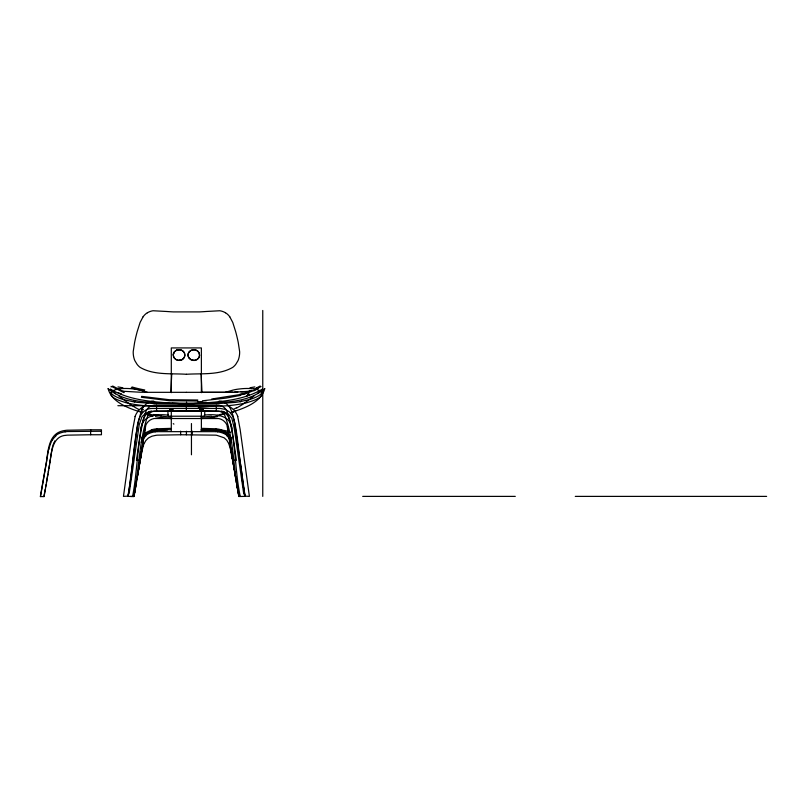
<?xml version="1.0" encoding="UTF-8"?>
<svg xmlns="http://www.w3.org/2000/svg" width="807" height="807" viewBox="0 0 807 807"><rect width="100%" height="100%" fill="white"/><g stroke="black" fill="none" stroke-linecap="round" stroke-linejoin="round"><path stroke-width="1.21" d="M49.741 463.036C51.688 452.707 52.021 436.052 66.113 435.296A36.073 34.176 0 0 1 67.405 435.155L90.636 434.751L90.646 429.798L67.062 430.222A41.076 40.915 0.4 0 0 65.66 430.373L65.165 430.444A25.693 25.602 1 0 0 62.139 431.049C49.045 434.267 48.228 449.691 46.574 460.565M130.472 496.507L134.053 496.507L141.78 451.426L143.817 444.143L145.865 440.501L148.438 437.979L151.968 436.204L156.114 435.296A36.073 34.136 0 0 1 157.395 435.155L180.627 434.761L180.637 431.14M118.811 389.014A27.902 27.902 0 0 0 115.351 389.791L114.332 390.124A17.371 17.371 0 0 0 111.88 391.193C106.917 397.659 121.262 401.059 125.942 402.703C141.275 406.415 157.173 406.466 172.849 406.496L200.005 406.496C215.681 406.466 231.579 406.415 246.912 402.703C251.673 401.018 265.826 397.72 260.974 391.193A17.371 17.371 0 0 0 258.522 390.124L257.504 389.791A27.902 27.902 0 0 0 254.044 389.014M170.862 392.323L171.73 373.893M262.356 392.323L260.51 394.441A21.829 21.829 0 0 1 258.069 396.045L257.1 396.58A39.836 39.836 0 0 1 249.635 399.505L239.74 401.715A102.277 102.277 0 0 1 235.533 402.37L217.89 403.631L186.437 403.904M132.59 496.386C137.997 468.524 136.938 439.018 145.734 411.832C147.247 407.293 151.887 404.64 156.558 405.215L186.336 405.225M204.635 414.405L204.635 414.405A18.43 18.43 0 0 0 204.716 411.015M204.625 414.526L204.534 415.212M135.142 416.594L132.721 429.395L123.451 496.386L127.799 496.134C133.69 467.929 132.741 438.09 141.558 410.521C143.464 405.407 148.105 401.23 153.723 401.049M133.76 496.386C139.218 470.037 138.754 442.085 147.52 416.452C148.801 412.659 152.705 410.662 156.558 411.167L186.336 411.167L186.336 403.097M149.356 411.762A15.141 15.141 0 0 0 143.616 418.621L143.424 419.004A10.541 10.541 0 0 0 143.152 419.69L140.993 428.376L136.464 460.283L139.863 460.283L140.943 457.508L145.331 426.58M204.544 415.131C214.773 413.789 230.56 414.879 231.871 428.376L236.39 460.283L232.991 460.283L231.912 457.508L227.524 426.58M139.863 460.283L145.865 425.027A11.308 11.308 0 0 1 154.076 418.51L218.768 418.551A11.308 11.308 0 0 1 226.949 425.037L232.991 460.283M51.174 453.968L50.508 458.255M136.544 431.957L128.192 496.386L133.922 496.456L134.769 491.725M141.205 453.584L140.801 456.227M51.255 453.413L51.86 449.812M140.801 454.906L141.326 451.476M141.326 452.798L140.801 456.076M136.706 431.967C137.019 422.243 140.267 408.12 152.705 408.433L220.16 408.433L225.355 409.401L229.571 412.024L232.91 416.351L234.615 422.707L245.066 496.134L249.403 496.386L240.133 429.395L237.712 416.594M141.205 453.463L141.326 452.687M140.65 457.186L140.045 461.019M140.509 456.823L140.045 459.687M141.366 452.465L141.467 451.92M140.65 457.024L140.045 460.807M50.357 459.213L50.054 461.12M46.725 460.736L40.481 496.577M50.205 461.291L44.062 496.577L40.35 496.577L48.642 449.176M141.427 452.031L141.538 451.476M139.732 461.604L139.137 465.256M139.893 461.967L138.522 470.229M49.439 464.862L48.834 468.514M139.893 461.755L139.137 466.315M138.522 468.907L138.824 467.082M48.218 472.166L48.521 470.34M138.522 469.926L138.824 468.121M47.906 473.991L46.443 482.374M137.583 474.385L137.896 472.559M137.583 475.696L138.209 472.055M136.857 478.571L137.261 476.201M136.857 479.893L137.261 477.522M137.583 475.333L138.209 471.722M45.616 487.105L46.029 484.745M141.639 449.539L141.85 448.379M136.02 483.312L136.444 480.942M141.639 450.871L142.173 448.157M136.867 479.388L137.261 477.139M136.02 484.624L136.444 482.263M45.192 489.476L43.931 496.577M135.193 488.043L135.606 485.673M141.639 450.77L142.082 448.47M134.345 492.774L134.769 490.404M136.07 483.887L136.474 481.638M135.193 489.355L135.606 486.994M135.273 488.396L135.667 486.137M134.456 492.895L134.87 490.646M52.011 449.035L52.586 446.553M142.405 445.797L142.577 445.121M140.993 428.376C142.294 414.909 158.091 413.709 168.33 415.212M52.869 445.535L53.262 444.304M143.475 443.598L143.253 444.183L143.585 443.305M53.716 443.104L53.948 442.549M127.799 496.134L129.312 492.492L139.197 424.845L141.901 416.876L145.452 413.426L149.991 411.338L186.417 410.985M54.462 441.459L54.745 440.925M264.736 388.692C261.135 402.602 243.28 408.675 230.832 412.488M141.639 437.808L145.996 432.572L152.13 429.627M141.639 439.139L145.996 433.914L152.13 430.968M262.709 389.277L259.864 391.667M143.071 316.808L140.075 322.487L137.18 331.687A184.026 184.026 0 0 0 135.576 338.062A158.596 158.596 0 0 0 134.618 342.461L133.246 351.378A18.4 18.4 0 0 0 133.226 353.143L133.256 353.708A24.402 24.402 0 0 0 133.74 357.198L134.174 358.833A15.444 15.444 0 0 0 134.94 360.82L137.079 364.34A15.948 15.948 0 0 0 140.196 367.427C154.026 375.406 171.084 373.248 186.417 374.277M257.413 393.493L259.188 392.172M258.462 387.885L261.054 386.553M254.084 395.914L242.968 404.236M173.091 409.169L172.274 409.573M173.091 410.642L172.274 411.045M203.243 409.189L202.426 409.593M203.243 410.662L202.769 410.914L223.257 411.429L228.522 414.253L231.891 418.46L234.191 428.013L243.543 492.492L245.066 496.134M242.261 404.69L236.693 408.039M147.388 312.773L147.025 312.995A11.853 11.853 0 0 0 145.633 314.014L145.28 314.327A16.675 16.675 0 0 0 143.071 316.808M258.099 388.096L256.505 389.024M256.848 387.774L260.237 385.988M256.596 387.925L255.769 388.389M253.953 390.386L255.153 389.761M149.547 412.044L151.524 411.217M252.652 391.022L244.017 394.391M252.026 390.316L243.583 393.574M202.426 411.066L186.437 410.985M201.125 373.893L202.002 392.323L225.395 392.323L232.799 390.144A46.342 46.342 0 0 1 239.669 388.954A58.75 58.75 0 0 1 254.064 388.863M264.736 388.681C244.864 405.356 216.599 401.593 192.439 403.682M240.567 395.39L226.152 398.083L202.557 400.786M240.204 394.532L211.737 399.001M225.032 413.91L217.194 415.444M249.988 387.743L254.891 386.906M262.366 389.115C245.721 399.072 225.546 401.351 206.34 402.784M145.563 434.166A17.24 16.776 6.1 0 1 152.12 430.999A25.178 24.371 1.9 0 1 155.146 430.353L155.65 430.282A41.076 40.905 0.3 0 1 157.052 430.111L167.543 429.818M65.165 431.876L65.66 431.806A40.007 38.484 0.7 0 1 67.052 431.553L101.45 431.231M155.156 431.876L155.65 431.806A40.007 38.454 0.6 0 1 157.042 431.563M211.384 416.18L201.054 417.249M204.01 416.21L168.845 416.21M157.052 428.789L170.58 428.366M157.052 430.212L167.009 429.818M157.052 431.654L215.802 431.654M249.958 391.193L240.95 391.829M248.828 391.304L249.948 391.224M245.146 391.577L232.85 392.192A248.586 248.586 0 0 1 225.405 392.313L186.447 392.323M237.863 392.02L234.565 392.162M200.57 403.076L186.467 403.228M197.826 401.008L169.258 400.716L141.346 397.276M197.786 400.01L169.319 399.727L141.578 396.368M186.528 411.167L216.296 411.167C219.797 410.793 223.569 412.226 224.951 415.686C234.575 441.318 232.951 469.987 239.104 496.386M186.528 405.225L216.296 405.215C220.694 404.731 225.234 406.95 226.828 411.227C236.31 438.433 234.232 468.494 240.264 496.386M167.543 429.717L170.58 429.697M186.437 374.277C201.77 373.248 218.828 375.406 232.658 367.417A15.948 15.948 0 0 0 235.775 364.34L237.914 360.82A15.444 15.444 0 0 0 238.69 358.833L239.114 357.198A24.402 24.402 0 0 0 239.598 353.708L239.629 353.143A18.4 18.4 0 0 0 239.608 351.378L238.236 342.461A158.596 158.596 0 0 0 237.278 338.062A184.026 184.026 0 0 0 235.674 331.687L232.779 322.487L229.783 316.808M200.903 430.02C210.647 430.888 221.38 428.184 230.58 432.34M180.627 434.761L215.459 435.155A36.073 34.136 0 0 1 216.75 435.296L224.134 437.787L226.797 440.259L228.795 443.598L231.074 451.426L238.801 496.507L244.662 496.386L240.94 466.537C237.661 447.966 237.742 428.426 231.296 410.521C229.39 405.407 224.76 401.23 219.131 401.049M186.427 403.228L172.365 403.086M112.647 386.008L122.906 391.244L140.025 392.212A248.586 248.586 0 0 0 147.469 392.323L186.417 392.323M117.872 405.699L207.419 405.699M169.591 408.685L173.071 408.685M199.783 408.685L203.263 408.685M169.591 410.158L173.071 410.158M199.783 410.158L203.263 410.158M90.646 429.798L101.45 429.798L101.45 434.751L90.636 434.751M133.478 495.145L134.053 495.145M238.801 495.145L239.376 495.145M362.696 496.386L515.28 496.386M575.27 496.386L766.63 496.386M186.417 403.904L154.964 403.631L137.321 402.37A102.277 102.277 0 0 1 133.115 401.715L123.219 399.526A39.836 39.836 0 0 1 115.754 396.59L114.786 396.045A21.829 21.829 0 0 1 112.344 394.441L110.509 392.323M202.275 428.366L215.802 428.789M202.275 429.697L205.846 429.728M205.311 429.818L206.38 429.728M180.425 403.682C156.265 401.593 127.99 405.356 108.118 388.681M206.38 429.828L206.915 429.738M206.915 429.838L207.439 429.748M207.439 429.849L207.974 429.758M208.408 429.859L210.587 429.818M208.842 429.869L209.709 429.889M210.143 429.909L211.02 429.838M211.454 429.949L212.877 429.909M211.807 429.96L213.593 429.949M213.593 430.05L214.601 430.02M213.946 430.07L215.802 430.121A41.076 40.905 -0.3 0 1 217.204 430.272L217.698 430.343A25.693 25.602 -1 0 1 220.725 430.958L226.858 433.914L231.226 439.139M166.595 402.794C147.358 401.321 127.264 399.162 110.498 389.125M214.904 430.141L215.802 430.212M171.79 417.249L160.896 416.099M111.094 386.361L111.164 386.987M217.698 431.876L217.204 431.806A40.007 38.454 -0.6 0 0 215.812 431.563M117.973 386.926L122.866 387.774M155.66 415.444L147.822 413.91M142.022 412.488C129.574 408.675 111.719 402.602 108.118 388.692M147.469 392.323L140.055 390.144A46.342 46.342 0 0 0 133.185 388.954A58.75 58.75 0 0 0 118.79 388.863M221.34 411.217L223.317 412.044M111.83 386.573L123.935 392.656M124.47 391.889L122.906 391.244M200.58 409.573L199.783 409.179M200.58 411.045L199.783 410.652M170.428 409.593L169.591 409.179M170.428 411.066L169.591 410.652M142.557 411.267L141.467 410.773M225.476 312.773L225.829 312.995A11.853 11.853 0 0 1 227.221 314.014L227.574 314.327A16.675 16.675 0 0 1 229.783 316.808M130.381 404.549L135.959 407.918A87.882 48.713 -0.7 0 0 138.875 409.492M113.797 392.273L115.431 393.493M118.7 395.864L129.786 404.166M112.99 391.667L110.145 389.287M231.226 437.808L226.858 432.572L220.725 429.627A25.693 25.602 -1 0 0 217.698 429.011L217.204 428.941A41.076 40.915 -0.4 0 0 215.802 428.779M229.269 443.305L229.602 444.183L229.38 443.598M231.871 428.376L229.702 419.69A10.541 10.541 0 0 0 229.43 419.004L229.259 418.621A15.141 15.141 0 0 0 223.499 411.762M230.691 448.157L231.216 450.871M230.772 448.47L231.216 450.77M231.004 448.379L231.216 449.539M237.187 486.137L237.591 488.396M237.994 490.646L238.398 492.895M245.106 496.386L241.606 476.634M238.085 490.404L238.509 492.774M236.39 481.638L236.784 483.887M238.933 496.456L237.248 486.994M236.421 480.942L236.834 483.312M237.248 485.673L237.672 488.043M235.987 479.388L234.645 471.722M236.421 482.263L236.834 484.624M235.594 476.201L236.007 478.571M236.007 479.893L234.645 472.055M234.958 472.559L235.281 474.385M234.03 468.121L234.343 469.926M234.03 467.082L234.343 468.907M234.343 470.229L233.727 466.577M233.425 464.509L232.961 461.755M233.122 461.604L233.425 463.43M231.316 451.476L231.427 452.031M233.425 464.751L232.961 461.967M232.658 459.859L232.809 460.807M232.809 459.687L232.355 456.823M232.355 457.973L232.809 461.019M231.387 451.92L231.609 453.181M232.204 457.024L232.658 460.061M231.427 452.142L231.528 452.687M232.204 457.186L232.355 458.144M231.902 455.128L232.053 456.076M232.053 454.906L231.528 451.476M231.528 452.798L232.053 456.227M231.609 453.302L231.902 455.269M168.3 415.04L168.219 414.405M186.548 402.098L186.599 403.692M192.227 434.761L192.217 431.14M262.759 310.463L262.759 496.386M216.296 405.215L216.296 411.167M201.377 392.696L201.377 347.928L171.296 347.928L171.296 392.696M201.377 411.277L201.377 430.908M191.451 423.554L191.451 454.775M186.427 431.231L186.427 434.761M171.296 411.277L171.296 430.908M156.558 405.215L156.558 411.167M160.936 415.776A58.618 30.293 8.3 0 1 153.582 414.465M152.876 416.15A23.05 10.098 9.1 0 1 147.449 414.687M143.444 409.734A61.514 28.457 5.5 0 1 140.892 408.564M138.824 409.976A47.623 0.837 37.7 0 1 138.592 409.795M115.603 393.715A48.803 1.574 31 0 1 114.987 393.231M173.919 424.099A101.803 1.836 31.1 0 1 173.253 423.685M118.084 392.706A81.275 2.31 22.6 0 1 121.585 393.957M172.355 403.329A153.734 135.051 -0.9 0 1 166.575 403.046M206.289 402.209A153.461 133.922 0.8 0 1 200.54 402.501M249.464 394.673A81.739 2.431 -24.4 0 1 246.226 396.298M240.284 401.805A99.624 3.732 -25.5 0 1 241.596 401.25M252.238 396.56A48.632 1.412 -31.7 0 1 250.705 397.589M236.32 407.838A85.673 46.988 0.3 0 1 233.415 409.391M236.078 410.632A57.731 29.163 -2.9 0 1 232.89 412.306M224.064 413.507A22.162 8.09 -9.7 0 1 219.645 414.606M219.716 415.585A59.022 31.745 -8.1 0 1 211.484 417.027M133.871 400.363A58.114 2.229 30.1 0 1 135.162 401.069M144.776 389.973A49.973 18.137 7.7 0 1 131.975 386.967M213.078 406.012A143.848 119.154 1.5 0 1 198.26 407.202M243.23 393.261A46.604 23.998 -1.2 0 1 239.891 394.189M256.565 388.924A25.673 4.923 -15.6 0 1 254.659 390.023M257.332 387.874A21.194 2.139 -21.1 0 1 256.212 388.55M248.778 393.594A58.306 3.137 -36.3 0 1 247.517 394.643M133.387 401.17A58.316 2.239 30.1 0 1 134.668 401.876M144.443 390.971A50.71 18.722 7.8 0 1 131.259 387.824M202.618 401.503A145.23 124.651 1.3 0 1 197.856 401.735M243.643 394.058A47.542 24.714 -1.5 0 1 240.234 395.016M254.921 390.285A27.388 5.367 -15.8 0 1 253.62 390.951M258.099 388.49A21.517 2.199 -21.4 0 1 256.939 389.196M249.313 394.351A58.518 3.157 -36.4 0 1 248.062 395.4M141.134 442.256A35.084 32.734 -22.7 0 1 141.709 440.995M142.143 440.43A16.836 15.686 -19.5 0 1 145.906 435.982M145.563 435.598A17.24 16.765 6 0 1 152.12 432.431A25.178 24.351 1.9 0 1 155.146 431.785M152.13 430.958A25.693 25.602 1 0 1 155.156 430.343M231.145 440.995A35.084 32.734 22.7 0 1 231.72 442.256M226.949 435.982A16.836 15.686 19.5 0 1 230.721 440.43M227.292 435.598A17.24 16.765 -6 0 0 220.735 432.431A25.178 24.351 -1.9 0 0 217.719 431.785M179.083 349.633A5.588 5.074 7.6 0 1 184.843 355.009A6.073 5.558 14.6 0 1 182.463 359.418A6.113 5.639 17.6 0 1 179.124 360.386A6.113 5.619 16.1 0 0 182.422 359.367M173.303 354.989A6.234 5.578 20.4 0 1 174.282 352.074A6.385 5.669 14.3 0 1 176.33 350.389A5.931 5.225 12.9 0 1 179.043 349.724M176.309 350.359A5.942 5.266 13.7 0 1 178.932 349.703M174.292 352.084A6.224 5.578 18.1 0 0 173.293 355.07A5.528 4.953 20.6 0 0 179.093 360.406M193.66 360.305A6.093 5.528 -7.7 0 1 188.001 355.009A5.588 4.923 -12.9 0 1 193.781 349.754M199.611 355.07A5.528 5.104 -17.5 0 1 193.781 360.527M193.942 349.673A6.204 5.548 -20.4 0 1 199.47 354.999M142.314 438.695A16.836 15.706 -19.7 0 1 145.906 434.549M155.64 430.282A40.007 38.484 0.7 0 1 157.042 430.121M152.13 429.617A25.693 25.602 1 0 1 155.156 429.011L155.65 428.941A41.076 40.915 0.4 0 1 157.052 428.779M226.949 434.549A16.836 15.706 19.7 0 1 230.54 438.695M227.292 434.166A17.24 16.776 -6.1 0 0 220.735 430.999A25.178 24.371 -1.9 0 0 217.719 430.353M215.812 430.121A40.007 38.484 -0.7 0 1 217.224 430.282M48.975 449.227A35.084 32.774 -22.9 0 1 51.87 440.683M52.142 440.44A16.836 15.706 -19.7 0 1 55.915 435.982M55.572 435.598A17.24 16.776 6.1 0 1 62.129 432.431A25.178 24.371 1.9 0 1 65.145 431.785M170.943 418.561A185.227 184.864 22.3 0 1 155.458 416.654M186.266 404.166A275.469 266.824 0.9 0 1 180.415 404.166M217.396 416.654A185.227 184.864 -22.3 0 1 201.911 418.561M192.439 404.166A275.469 266.824 -0.9 0 1 186.588 404.166M225.476 312.773A16.564 16.564 0 0 0 221.259 311.048A12.922 12.922 0 0 0 219.736 310.756L206.269 311.482A267.228 267.228 0 0 1 199.551 311.906L173.313 311.906A267.228 267.228 0 0 1 166.585 311.482L153.118 310.756A12.922 12.922 0 0 0 151.595 311.048A16.564 16.564 0 0 0 147.388 312.773M168.007 414.284A18.43 18.43 0 0 1 167.977 411.015M204.453 415.212A2.108 2.108 0 0 1 204.211 416.311M227.614 405.568A19.56 19.56 0 0 1 237.853 416.543M232.84 392.212A248.586 248.586 0 0 1 225.395 392.323M202.466 411.177A2.703 2.703 0 0 1 200.58 411.177M202.466 409.694A2.703 2.703 0 0 1 200.58 409.694M135.001 416.543A19.56 19.56 0 0 1 145.24 405.568M172.274 411.177A2.703 2.703 0 0 1 170.388 411.177M172.274 409.694A2.703 2.703 0 0 1 170.388 409.694M168.643 416.311A2.108 2.108 0 0 1 168.401 415.212M142.496 446.785L142.96 445.091L142.496 446.785M229.995 445.393L230.368 446.785L229.995 445.393M176.027 359.559A5.78 5.326 0 0 0 184.853 355.221A5.78 5.326 0 0 0 176.36 350.339A5.78 5.326 0 0 0 176.027 359.559M190.795 359.589A5.78 5.326 0 0 0 199.571 355.151A5.78 5.326 0 0 0 191.007 350.379A5.78 5.326 0 0 0 190.795 359.589"/></g></svg>
